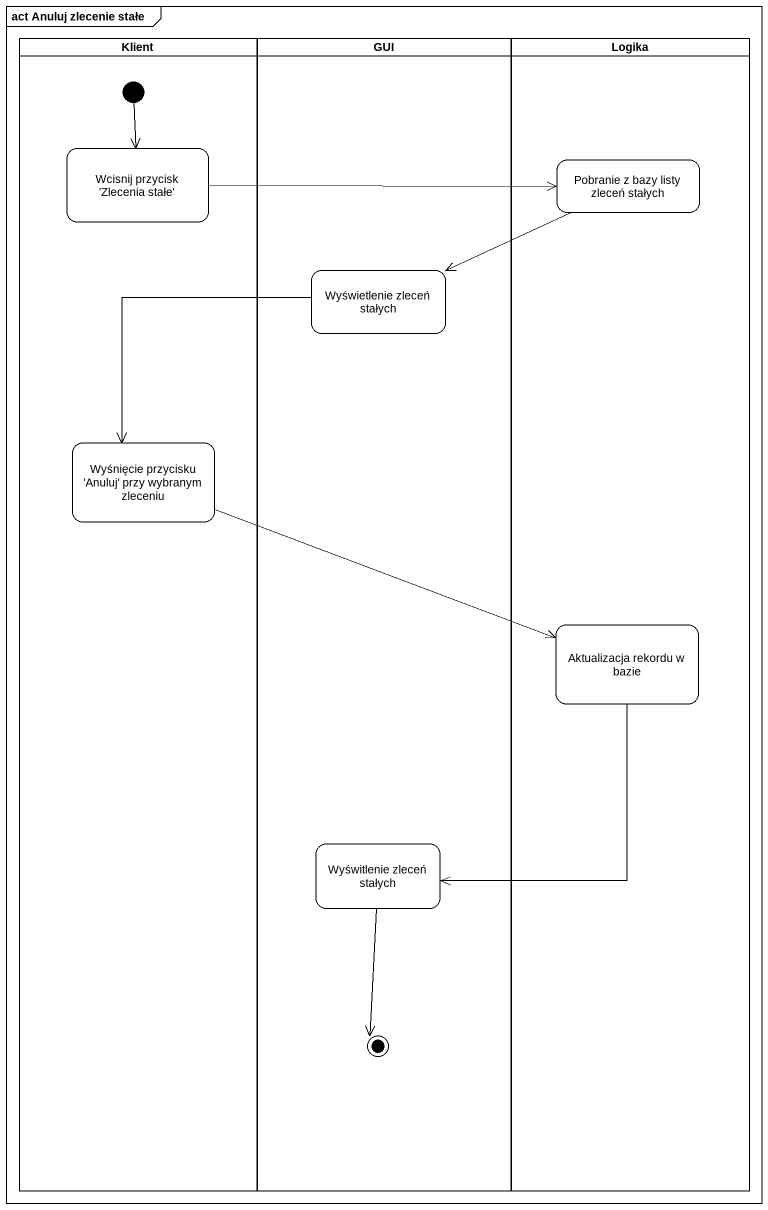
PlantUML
@startuml
mainframe act Anuluj zlecenie stałe
hide empty description
state Klient <<partition>> {
  state "Wcisnij przycisk 'Zlecenia stałe'" as Wcisnij_przycisk_Zlecenia
  state "Wyśnięcie przycisku 'Anuluj' przy wybranym zleceniu" as Wyśnięcie_przycisku_Anuluj
  [*] --> Wcisnij_przycisk_Zlecenia
}
state GUI <<partition>> {
  state "Wyświetlenie zleceń stałych" as Wyświetlenie_zleceń_stałych
  state "Wyświtlenie zleceń stałych" as Wyświtlenie_zleceń_stałych
  Wyświtlenie_zleceń_stałych --> [*]
}
state Logika <<partition>> {
  state "Pobranie z bazy listy zleceń stałych" as Pobranie_z_bazy_listy
  state "Aktualizacja rekordu w bazie" as Aktualizacja_rekordu_w_bazie
}
Wcisnij_przycisk_Zlecenia -right-> Pobranie_z_bazy_listy
Pobranie_z_bazy_listy -left-> Wyświetlenie_zleceń_stałych
Wyświetlenie_zleceń_stałych --> Wyśnięcie_przycisku_Anuluj
Wyśnięcie_przycisku_Anuluj -right-> Aktualizacja_rekordu_w_bazie
Aktualizacja_rekordu_w_bazie --> Wyświtlenie_zleceń_stałych
@enduml
